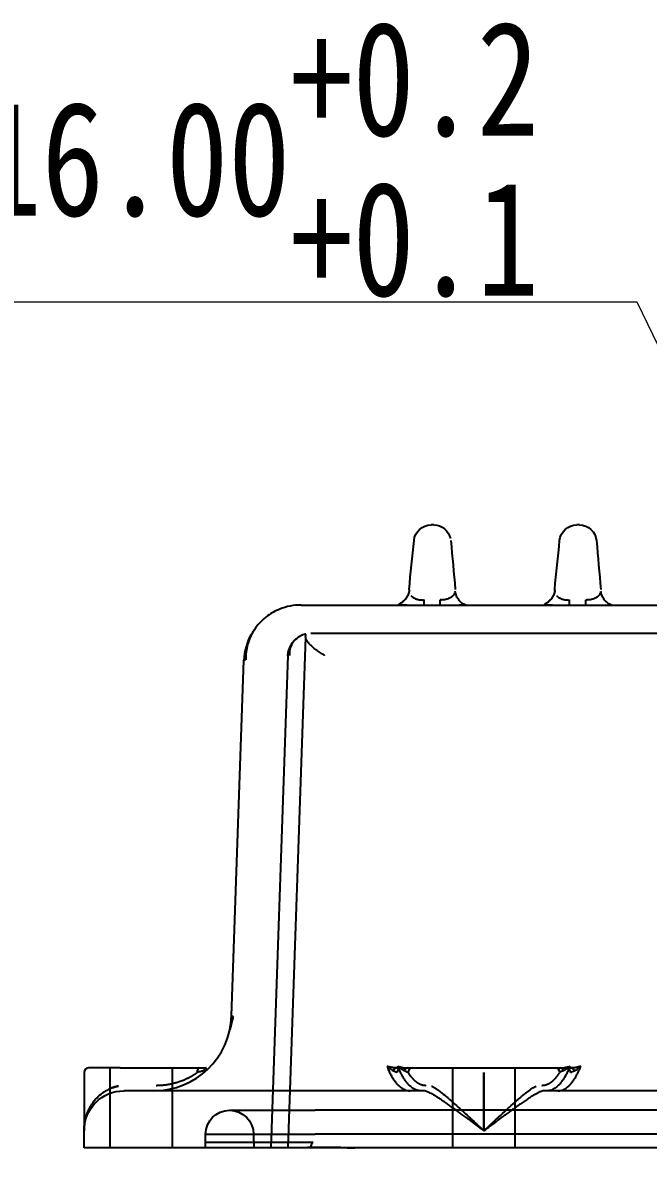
# Model space of a CAD drawing. Header units: millimetres. Extents: x 2028 to 3302, y -96 to 792.
# Drawn here: x 2219.6 to 2274.4, y 561.4 to 660.7 of the extents above; entities that cross this region are included whole.
import ezdxf

# ---------------------------------------------------------------- set-up
doc = ezdxf.new("R2010")
doc.units = ezdxf.units.MM
doc.layers.get('0').update_dxf_attribs({"linetype": 'CONTINUOUS'})
doc.layers.get('Defpoints').update_dxf_attribs({"linetype": 'CONTINUOUS'})
doc.styles.get("Standard").update_dxf_attribs({"font": '', "width": 0.8})
doc.styles.get('Standard').set_extended_font_data('SimSun')
doc.dimstyles.new('111$3', dxfattribs={"dimtxt": 10, "dimasz": 7, "dimexe": 1.6, "dimexo": 0.8, "dimgap": 1, "dimtad": 1, "dimtih": 1, "dimtoh": 1, "dimzin": 0, "dimdsep": 46, "dimtxsty": 'Standard', "dimcen": 0, "dimclrd": 3, "dimclre": 3, "dimclrt": 3, "dimadec": 0, "dimazin": 0, "dimtfac": 1, "dimtmove": 0, "dimatfit": 3, "dimfxl": 1, "dimtolj": 1, "dimlwd": 9, "dimlwe": 9, "dimarcsym": 0})

# ---------------------------------------------------------------- blocks, each defined once
blk = doc.blocks.new('*D15')
at = {"color": 3, "lineweight": 9, "transparency": 16777216}
for p, q in [((2206.888, 636.267), (2273.377, 636.267)), ((2273.377, 636.267), (2293.453, 594.742)), ((2303.465, 574.035), (2296.5, 588.44)), ((2306.512, 567.733), (2309.559, 561.431))]:
    blk.add_line(p, q, dxfattribs=at)
at = {"color": 3, "lineweight": 18, "transparency": 16777216}
for points in [[(2294.504, 595.25), (2292.403, 594.234), (2296.5, 588.44)], [(2307.562, 568.241), (2305.461, 567.225), (2303.465, 574.035)]]:
    blk.add_solid(points, dxfattribs=at)
at = {"layer": 'Defpoints', "color": 0, "lineweight": 18, "transparency": 16777216}
for p in [(2296.5, 588.44), (2303.465, 574.035)]:
    blk.add_point(p, dxfattribs=at)
at = {"color": 3, "lineweight": 18, "transparency": 16777216, "insert": (2236.199, 648.795), "char_height": 10, "attachment_point": 5}
blk.add_mtext('\\A1;φ16.00\\S+0.2^ +0.1;', dxfattribs=at)

msp = doc.modelspace()

# ---------------------------------------------------------------- linework, layer by layer
at = {"color": 7, "linetype": 'Continuous'}
for p, q in [((2255.606, 616.746), (2255.37, 616.746)), ((2268.356, 616.746), (2268.12, 616.746)), ((2243.989, 609.746), (2246.488, 609.746)), ((2246.488, 609.746), (2468.502, 609.746)), ((2254.753, 609.746), (2254.753, 610.186)), ((2256.158, 609.746), (2256.158, 610.186)), ((2267.503, 609.746), (2267.503, 610.186)), ((2268.908, 609.746), (2268.908, 610.186)), ((2244.392, 606.929), (2242.832, 562.246)), ((2250.333, 607.246), (2244.835, 607.246)), ((2464.658, 607.246), (2250.333, 607.246)), ((2237.905, 573.809), (2238.992, 604.921)), ((2242.836, 605.316), (2241.332, 562.246)), ((2224.995, 568.846), (2224.995, 563.746)), ((2228.155, 569.246), (2225.395, 569.246)), ((2227.245, 569.246), (2227.245, 562.246)), ((2228.155, 569.246), (2235.054, 569.246)), ((2232.745, 562.246), (2232.745, 569.246)), ((2252.342, 569.246), (2253.248, 569.246)), ((2253.723, 569.246), (2255.779, 569.246)), ((2255.779, 569.246), (2264.211, 569.246)), ((2257.245, 569.246), (2257.245, 562.246)), ((2259.995, 568.846), (2259.995, 563.746)), ((2259.995, 563.746), (2259.995, 568.846)), ((2262.745, 562.246), (2262.745, 569.246)), ((2264.211, 569.246), (2266.268, 569.246)), ((2266.732, 569.246), (2267.649, 569.246)), ((2254.671, 567.246), (2232.995, 567.246)), ((2319.671, 567.246), (2265.32, 567.246)), ((2237.732, 565.546), (2245.232, 565.546)), ((2469.759, 565.546), (2245.232, 565.546)), ((2224.995, 562.246), (2224.995, 563.746)), ((2235.611, 562.246), (2235.632, 563.451)), ((2235.632, 563.451), (2245.232, 563.451)), ((2239.832, 563.451), (2239.853, 562.246)), ((2469.759, 563.451), (2245.232, 563.451)), ((2232.995, 562.246), (2224.995, 562.246)), ((2481.995, 562.246), (2232.995, 562.246)), ((2235.621, 562.246), (2235.621, 562.746)), ((2235.621, 562.746), (2239.121, 562.746)), ((2239.121, 562.746), (2245.049, 562.746))]:
    msp.add_line(p, q, dxfattribs=at)
at = {"color": 7, "linetype": 'Continuous', "extrusion": (0, 0, -1)}
for centre, radius, start, end in [((-2255.37, 615.246), 1.5, 5.75036, 90), ((-2255.606, 615.246), 1.5, 90, 167.85137), ((-2268.12, 615.246), 1.5, 5.75036, 90), ((-2268.356, 615.246), 1.5, 90, 174.85307), ((-2228.495, 563.746), 3.5, 360, 90), ((-2237.732, 563.446), 2.1, 0.12713, 179.87287)]:
    msp.add_arc(centre, radius, start, end, dxfattribs=at)
at = {"color": 7, "linetype": 'Continuous'}
for centre, radius, start, end in [((2243.989, 604.746), 5, 90, 111.91613), ((2243.989, 604.746), 5, 150.81625, 178), ((2231.11, 574.046), 6.8, 270, 358), ((2225.395, 568.846), 0.4, 90, 180)]:
    msp.add_arc(centre, radius, start, end, dxfattribs=at)
for centre, major_axis, ratio, start_param, end_param in [((2235.054, 568.846), (0, 0.4), 0.400029, 0, 1.570796), ((2235.723, 568.846), (0, 0.4), 0.687811, 0, 1.154073), ((2252.342, 568.846), (0, -0.4), 0.725889, 3.141593, 4.295665), ((2252.768, 568.846), (0, -0.4), 0.916502, 3.141593, 4.712389), ((2253.296, 568.846), (0, 0.4), 0.725889, 0, 1.154073), ((2253.723, 568.846), (0, 0.4), 0.916502, 0, 1.570796), ((2266.268, 568.846), (0, 0.4), 0.916502, 4.712389, 6.283185), ((2266.694, 568.846), (0, 0.4), 0.725889, 5.129113, 6.283185), ((2267.222, 568.846), (0, -0.4), 0.916502, 1.570796, 3.141593), ((2267.649, 568.846), (0, -0.4), 0.725889, 1.98752, 3.141593), ((2254.671, 563.746), (0, 3.5), 0.496333, 6.108387, 6.283185), ((2265.32, 563.746), (0, 3.5), 0.496333, 0, 0.174798)]:
    msp.add_ellipse(centre, major_axis=major_axis, ratio=ratio, start_param=start_param, end_param=end_param, dxfattribs=at)
for points, degree in [([(2253.444, 611.096), (2253.589, 612.53), (2253.733, 613.963), (2253.877, 615.397)], 3), ([(2266.194, 611.096), (2266.339, 612.53), (2266.483, 613.963), (2266.627, 615.397)], 3), ([(2257.1, 615.381), (2257.228, 613.958), (2257.357, 612.535), (2257.485, 611.112)], 3), ([(2269.85, 615.381), (2269.978, 613.958), (2270.107, 612.535), (2270.235, 611.112)], 3), ([(2238.049, 573.779), (2237.754, 572.6)], 1), ([(2253.356, 568.846), (2253.528, 568.575), (2253.903, 568.156), (2254.302, 567.871), (2254.715, 567.726), (2254.924, 567.726)], 2)]:
    msp.add_open_spline(points, degree=degree, dxfattribs=at)
for points, degree, knots in [([(2253.449, 610.948), (2253.422, 610.821), (2253.346, 610.591), (2253.163, 610.295), (2252.957, 610.077), (2252.767, 609.933), (2252.625, 609.848), (2252.537, 609.79), (2252.619, 609.77), (2252.814, 609.748), (2253.057, 609.746), (2253.25, 609.747), (2253.261, 609.747)], 3, [0, 0, 0, 0, 0.094589, 0.182817, 0.262578, 0.334893, 0.403601, 0.47396, 0.630404, 0.801579, 0.98885, 1, 1, 1, 1]), ([(2253.446, 610.935), (2253.418, 610.808), (2253.341, 610.579), (2253.156, 610.285), (2252.949, 610.07), (2252.759, 609.929), (2252.618, 609.845), (2252.569, 609.813), (2252.562, 609.8), (2252.561, 609.797)], 3, [0, 0, 0, 0, 0.188348, 0.363711, 0.521999, 0.665358, 0.801542, 0.941113, 1, 1, 1, 1]), ([(2253.444, 611.096), (2253.444, 611.093), (2253.438, 611.033), (2253.44, 610.966), (2253.451, 610.902), (2253.453, 610.896)], 3, [0, 0, 0, 0, 0.040898, 0.901303, 1, 1, 1, 1]), ([(2253.607, 610.576), (2253.626, 610.554), (2253.679, 610.497), (2253.782, 610.413), (2253.924, 610.331), (2254.081, 610.267), (2254.247, 610.221), (2254.414, 610.194), (2254.575, 610.182), (2254.688, 610.183), (2254.746, 610.185), (2254.753, 610.186)], 3, [0, 0, 0, 0, 0.10042, 0.262274, 0.411884, 0.550916, 0.677451, 0.791052, 0.892917, 0.985448, 1, 1, 1, 1]), ([(2257.467, 610.879), (2257.458, 610.842), (2257.43, 610.759), (2257.361, 610.637), (2257.258, 610.518), (2257.133, 610.418), (2256.989, 610.335), (2256.831, 610.27), (2256.665, 610.224), (2256.498, 610.196), (2256.338, 610.183), (2256.225, 610.183), (2256.166, 610.185), (2256.158, 610.186)], 3, [0, 0, 0, 0, 0.10625, 0.242847, 0.367567, 0.48161, 0.58692, 0.684538, 0.773192, 0.852699, 0.923951, 0.988629, 1, 1, 1, 1]), ([(2257.819, 609.747), (2258.045, 609.746), (2258.231, 609.746), (2258.389, 609.747), (2258.379, 609.753), (2258.312, 609.778), (2258.18, 609.841), (2257.993, 609.971), (2257.778, 610.195), (2257.579, 610.528), (2257.505, 610.798), (2257.481, 610.95)], 3, [0, 0, 0, 0, 0.239574, 0.288898, 0.348555, 0.421222, 0.508331, 0.610598, 0.727857, 0.858651, 1, 1, 1, 1]), ([(2266.199, 610.948), (2266.172, 610.821), (2266.096, 610.591), (2265.913, 610.295), (2265.707, 610.077), (2265.517, 609.933), (2265.375, 609.848), (2265.287, 609.79), (2265.369, 609.77), (2265.564, 609.748), (2265.807, 609.746), (2266, 609.747), (2266.011, 609.747)], 3, [0, 0, 0, 0, 0.094589, 0.182817, 0.262578, 0.334893, 0.403601, 0.47396, 0.630404, 0.801579, 0.988849, 1, 1, 1, 1]), ([(2266.196, 610.935), (2266.168, 610.808), (2266.091, 610.579), (2265.906, 610.285), (2265.699, 610.07), (2265.509, 609.929), (2265.368, 609.845), (2265.319, 609.813), (2265.312, 609.8), (2265.311, 609.797)], 3, [0, 0, 0, 0, 0.188348, 0.363711, 0.521999, 0.665358, 0.801542, 0.941113, 1, 1, 1, 1]), ([(2266.194, 611.096), (2266.194, 611.093), (2266.188, 611.033), (2266.19, 610.966), (2266.201, 610.902), (2266.203, 610.896)], 3, [0, 0, 0, 0, 0.040898, 0.901303, 1, 1, 1, 1]), ([(2266.357, 610.576), (2266.376, 610.554), (2266.429, 610.497), (2266.532, 610.413), (2266.674, 610.331), (2266.831, 610.267), (2266.997, 610.221), (2267.164, 610.194), (2267.325, 610.182), (2267.438, 610.183), (2267.496, 610.185), (2267.503, 610.186)], 3, [0, 0, 0, 0, 0.10042, 0.262274, 0.411884, 0.550916, 0.677451, 0.791052, 0.892917, 0.985448, 1, 1, 1, 1]), ([(2270.219, 610.884), (2270.209, 610.846), (2270.181, 610.76), (2270.111, 610.637), (2270.008, 610.518), (2269.883, 610.418), (2269.739, 610.335), (2269.581, 610.27), (2269.415, 610.224), (2269.248, 610.196), (2269.088, 610.183), (2268.975, 610.183), (2268.916, 610.185), (2268.908, 610.186)], 3, [0, 0, 0, 0, 0.110983, 0.246857, 0.370916, 0.484355, 0.589108, 0.686209, 0.774393, 0.853479, 0.924353, 0.98869, 1, 1, 1, 1]), ([(2270.572, 609.747), (2270.801, 609.745), (2270.988, 609.746), (2271.144, 609.747), (2271.132, 609.754), (2271.064, 609.779), (2270.929, 609.844), (2270.739, 609.977), (2270.523, 610.204), (2270.324, 610.542), (2270.252, 610.814), (2270.229, 610.967)], 3, [0, 0, 0, 0, 0.241048, 0.290295, 0.349866, 0.422423, 0.509398, 0.611507, 0.728564, 0.859073, 1, 1, 1, 1]), ([(2271.142, 609.75), (2271.142, 609.751), (2271.128, 609.757), (2271.067, 609.779), (2270.93, 609.845), (2270.74, 609.978), (2270.523, 610.205), (2270.324, 610.543), (2270.252, 610.815), (2270.23, 610.968)], 3, [0, 0, 0, 0, 0.048478, 0.154565, 0.281808, 0.431254, 0.602616, 0.793693, 1, 1, 1, 1]), ([(2242.185, 609.41), (2241.709, 609.221), (2240.852, 608.733), (2239.843, 607.633), (2239.249, 606.318), (2239.134, 605.405), (2239.141, 604.943)], 3, [0, 0, 0, 0, 0.253154, 0.511298, 0.763386, 1, 1, 1, 1]), ([(2242.836, 605.316), (2242.841, 605.456), (2242.86, 605.597), (2242.929, 605.87), (2242.978, 606.005), (2243.11, 606.271), (2243.191, 606.397), (2243.39, 606.639), (2243.507, 606.751), (2243.639, 606.85)], 3, [0, 0, 0, 0, 0.25, 0.25, 0.5, 0.5, 0.75, 0.75, 1, 1, 1, 1]), ([(2244.113, 607.112), (2243.922, 607.036), (2243.583, 606.84), (2243.195, 606.399), (2242.986, 605.872), (2242.966, 605.511), (2242.984, 605.329)], 3, [0, 0, 0, 0, 0.24931, 0.505027, 0.757893, 1, 1, 1, 1]), ([(2244.402, 607.199), (2244.402, 607.199), (2244.38, 607.195), (2244.296, 607.173), (2244.233, 607.156), (2244.084, 607.102), (2243.996, 607.065), (2243.817, 606.971), (2243.726, 606.915), (2243.639, 606.85)], 3, [0, 0, 0, 0, 0.25, 0.25, 0.5, 0.5, 0.75, 0.75, 1, 1, 1, 1]), ([(2244.392, 606.925), (2244.397, 607.057), (2244.399, 607.116), (2244.401, 607.188), (2244.402, 607.199), (2244.402, 607.199)], 3, [0, 0, 0, 0, 0.5, 0.5, 1, 1, 1, 1]), ([(2246.053, 605.329), (2246.037, 605.339), (2246.005, 605.358), (2245.943, 605.396), (2245.835, 605.463), (2245.627, 605.596), (2245.358, 605.782), (2245.07, 606.002), (2244.843, 606.201), (2244.669, 606.381), (2244.545, 606.538), (2244.458, 606.682), (2244.405, 606.814), (2244.397, 606.889), (2244.394, 606.926)], 3, [0, 0, 0, 0, 0.015594, 0.031223, 0.062515, 0.125181, 0.250446, 0.37079, 0.500579, 0.603038, 0.704477, 0.804627, 0.903218, 1, 1, 1, 1]), ([(2238.992, 604.921), (2238.993, 604.923), (2238.995, 604.927), (2239.008, 604.933), (2239.03, 604.938), (2239.061, 604.943), (2239.097, 604.948), (2239.124, 604.951), (2239.136, 604.952)], 3, [0, 0, 0, 0, 0.174351, 0.348701, 0.52305, 0.697398, 0.871746, 1, 1, 1, 1]), ([(2237.905, 573.809), (2237.906, 573.807), (2237.908, 573.803), (2237.924, 573.797), (2237.949, 573.791), (2237.983, 573.786), (2238.016, 573.782), (2238.037, 573.78), (2238.04, 573.78)], 3, [0, 0, 0, 0, 0.193404, 0.386207, 0.578413, 0.770021, 0.961033, 1, 1, 1, 1]), ([(2231.302, 567.726), (2232.264, 567.726), (2233.183, 568.013), (2233.639, 568.155), (2234.5, 568.574), (2234.894, 568.846)], 2, [0, 0, 0, 0.5, 0.5, 0.75, 1, 1, 1]), ([(2235.471, 569.009), (2235.435, 568.998), (2235.358, 568.974), (2235.225, 568.935), (2235.069, 568.892), (2234.954, 568.862), (2234.894, 568.846)], 3, [0, 0, 0, 0, 0.198501, 0.431741, 0.69915, 1, 1, 1, 1]), ([(2235.054, 569.246), (2235.088, 569.246), (2235.122, 569.246), (2235.361, 569.246), (2235.558, 569.246), (2235.723, 569.246)], 3, [0, 0, 0, 0, 0.140262, 0.140262, 1, 1, 1, 1]), ([(2251.516, 569.398), (2251.541, 569.376), (2251.596, 569.325), (2251.691, 569.246), (2251.817, 569.151), (2251.949, 569.067), (2252.04, 569.025), (2252.076, 569.009)], 3, [0, 0, 0, 0, 0.129504, 0.296266, 0.500246, 0.799442, 1, 1, 1, 1]), ([(2252.342, 569.246), (2252.314, 569.247), (2252.255, 569.248), (2252.158, 569.256), (2252.05, 569.269), (2251.921, 569.291), (2251.742, 569.33), (2251.603, 569.372), (2251.516, 569.398)], 3, [0, 0, 0, 0, 0.104956, 0.223227, 0.354883, 0.499973, 0.690247, 1, 1, 1, 1]), ([(2251.516, 569.398), (2251.54, 569.337), (2251.588, 569.213), (2251.664, 569.035), (2251.745, 568.86), (2251.83, 568.689), (2251.92, 568.524), (2252.013, 568.364), (2252.112, 568.212), (2252.214, 568.067), (2252.321, 567.931), (2252.43, 567.808), (2252.544, 567.693), (2252.668, 567.584), (2252.809, 567.48), (2252.965, 567.387), (2253.139, 567.311), (2253.328, 567.257), (2253.461, 567.25), (2253.53, 567.246)], 3, [0, 0, 0, 0, 0.044562, 0.090209, 0.136943, 0.184771, 0.233694, 0.283719, 0.334846, 0.387081, 0.440425, 0.494882, 0.546332, 0.604683, 0.669937, 0.742096, 0.821159, 0.907127, 1, 1, 1, 1]), ([(2252.076, 569.009), (2252.102, 568.998), (2252.158, 568.974), (2252.238, 568.935), (2252.322, 568.892), (2252.374, 568.862), (2252.402, 568.846)], 3, [0, 0, 0, 0, 0.198501, 0.431741, 0.69915, 1, 1, 1, 1]), ([(2252.47, 569.398), (2252.518, 569.384), (2252.604, 569.357), (2252.721, 569.326), (2252.813, 569.305), (2252.943, 569.279), (2253.103, 569.253), (2253.236, 569.249), (2253.296, 569.246)], 3, [0, 0, 0, 0, 0.169851, 0.309832, 0.419939, 0.500172, 0.776828, 1, 1, 1, 1]), ([(2253.03, 569.009), (2253.008, 569.018), (2252.956, 569.041), (2252.864, 569.093), (2252.738, 569.174), (2252.604, 569.277), (2252.51, 569.363), (2252.47, 569.398)], 3, [0, 0, 0, 0, 0.122787, 0.289383, 0.499885, 0.791811, 1, 1, 1, 1]), ([(2254.484, 567.246), (2254.449, 567.247), (2254.38, 567.249), (2254.279, 567.264), (2254.182, 567.286), (2254.089, 567.316), (2254.001, 567.351), (2253.916, 567.392), (2253.836, 567.437), (2253.759, 567.485), (2253.687, 567.536), (2253.619, 567.589), (2253.555, 567.643), (2253.495, 567.698), (2253.439, 567.752), (2253.341, 567.854), (2253.205, 568.016), (2253.033, 568.257), (2252.874, 568.518), (2252.728, 568.797), (2252.593, 569.088), (2252.511, 569.296), (2252.47, 569.398)], 3, [0, 0, 0, 0, 0.047288, 0.092852, 0.136691, 0.178807, 0.219199, 0.257868, 0.294812, 0.330033, 0.363531, 0.395305, 0.425356, 0.453684, 0.48029, 0.505173, 0.595282, 0.682316, 0.766289, 0.847215, 0.925112, 1, 1, 1, 1]), ([(2253.356, 568.846), (2253.303, 568.877), (2253.21, 568.929), (2253.085, 568.985), (2253.03, 569.009)], 3, [0, 0, 0, 0, 0.568288, 1, 1, 1, 1]), ([(2253.296, 569.246), (2253.453, 569.246), (2253.577, 569.246), (2253.692, 569.246), (2253.708, 569.246), (2253.723, 569.246)], 3, [0, 0, 0, 0, 0.859738, 0.859738, 1, 1, 1, 1]), ([(2265.067, 567.726), (2265.487, 567.726), (2265.888, 568.013), (2266.087, 568.155), (2266.463, 568.574), (2266.634, 568.846)], 2, [0, 0, 0, 0.5, 0.5, 0.75, 1, 1, 1]), ([(2267.52, 569.398), (2267.496, 569.337), (2267.448, 569.213), (2267.372, 569.035), (2267.291, 568.86), (2267.206, 568.689), (2267.117, 568.524), (2267.023, 568.364), (2266.925, 568.212), (2266.822, 568.067), (2266.715, 567.931), (2266.606, 567.808), (2266.492, 567.693), (2266.368, 567.584), (2266.228, 567.48), (2266.071, 567.387), (2265.898, 567.311), (2265.708, 567.257), (2265.575, 567.25), (2265.507, 567.246)], 3, [0, 0, 0, 0, 0.044562, 0.090209, 0.136943, 0.184771, 0.233694, 0.283719, 0.334846, 0.387081, 0.440425, 0.494882, 0.546332, 0.604683, 0.669937, 0.742096, 0.821159, 0.907127, 1, 1, 1, 1]), ([(2266.268, 569.246), (2266.283, 569.246), (2266.298, 569.246), (2266.414, 569.246), (2266.538, 569.246), (2266.694, 569.246)], 3, [0, 0, 0, 0, 0.140262, 0.140262, 1, 1, 1, 1]), ([(2266.461, 567.246), (2266.496, 567.247), (2266.565, 567.249), (2266.666, 567.264), (2266.763, 567.286), (2266.855, 567.316), (2266.944, 567.351), (2267.029, 567.392), (2267.109, 567.437), (2267.185, 567.485), (2267.258, 567.536), (2267.326, 567.589), (2267.39, 567.643), (2267.45, 567.698), (2267.505, 567.752), (2267.603, 567.854), (2267.74, 568.016), (2267.911, 568.257), (2268.07, 568.518), (2268.217, 568.797), (2268.352, 569.088), (2268.434, 569.296), (2268.474, 569.398)], 3, [0, 0, 0, 0, 0.047288, 0.092852, 0.136691, 0.178807, 0.219199, 0.257868, 0.294812, 0.330033, 0.363531, 0.395305, 0.425356, 0.453684, 0.48029, 0.505173, 0.595282, 0.682316, 0.766289, 0.847215, 0.925112, 1, 1, 1, 1]), ([(2266.96, 569.009), (2266.935, 568.998), (2266.879, 568.974), (2266.798, 568.935), (2266.714, 568.892), (2266.662, 568.862), (2266.634, 568.846)], 3, [0, 0, 0, 0, 0.198501, 0.431741, 0.69915, 1, 1, 1, 1]), ([(2266.694, 569.246), (2266.722, 569.247), (2266.782, 569.248), (2266.878, 569.256), (2266.986, 569.269), (2267.115, 569.291), (2267.294, 569.33), (2267.434, 569.372), (2267.52, 569.398)], 3, [0, 0, 0, 0, 0.104956, 0.223227, 0.354883, 0.499973, 0.690247, 1, 1, 1, 1]), ([(2267.52, 569.398), (2267.496, 569.376), (2267.44, 569.325), (2267.345, 569.246), (2267.219, 569.151), (2267.087, 569.067), (2266.997, 569.025), (2266.96, 569.009)], 3, [0, 0, 0, 0, 0.129504, 0.296266, 0.500246, 0.799442, 1, 1, 1, 1]), ([(2267.589, 568.846), (2267.642, 568.877), (2267.734, 568.929), (2267.86, 568.985), (2267.915, 569.009)], 3, [0, 0, 0, 0, 0.568288, 1, 1, 1, 1]), ([(2268.474, 569.398), (2268.427, 569.384), (2268.341, 569.357), (2268.224, 569.326), (2268.132, 569.305), (2268.002, 569.279), (2267.842, 569.253), (2267.708, 569.249), (2267.649, 569.246)], 3, [0, 0, 0, 0, 0.169851, 0.309832, 0.419939, 0.500172, 0.776828, 1, 1, 1, 1]), ([(2267.915, 569.009), (2267.937, 569.018), (2267.989, 569.041), (2268.081, 569.093), (2268.206, 569.174), (2268.341, 569.277), (2268.435, 569.363), (2268.474, 569.398)], 3, [0, 0, 0, 0, 0.122787, 0.289383, 0.499885, 0.791811, 1, 1, 1, 1]), ([(2224.995, 563.746), (2224.996, 563.813), (2224.998, 563.941), (2225.011, 564.127), (2225.029, 564.298), (2225.052, 564.455), (2225.079, 564.597), (2225.106, 564.726), (2225.134, 564.841), (2225.212, 565.122), (2225.368, 565.542), (2225.686, 566.113), (2226.088, 566.623), (2226.51, 567.001), (2226.864, 567.237), (2227.133, 567.383), (2227.411, 567.503), (2227.697, 567.6), (2227.897, 567.644), (2227.995, 567.666)], 3, [0, 0, 0, 0, 0.041243, 0.07962, 0.115132, 0.14778, 0.177562, 0.20448, 0.228533, 0.249722, 0.382588, 0.499528, 0.634065, 0.75055, 0.803992, 0.855465, 0.905152, 0.953256, 1, 1, 1, 1]), ([(2227.995, 567.666), (2227.94, 567.654), (2227.83, 567.632), (2227.669, 567.588), (2227.51, 567.536), (2227.39, 567.491), (2227.324, 567.464), (2227.308, 567.458)], 3, [0, 0, 0, 0, 0.226652, 0.456718, 0.690556, 0.928504, 1, 1, 1, 1]), ([(2259.995, 563.746), (2259.911, 563.81), (2259.746, 563.934), (2259.503, 564.116), (2259.27, 564.292), (2259.047, 564.46), (2258.833, 564.62), (2258.63, 564.772), (2258.435, 564.917), (2258.251, 565.053), (2258.076, 565.181), (2257.91, 565.302), (2257.755, 565.414), (2257.609, 565.519), (2257.473, 565.617), (2257.346, 565.707), (2257.146, 565.85), (2256.879, 566.04), (2256.552, 566.268), (2256.25, 566.473), (2255.974, 566.654), (2255.723, 566.811), (2255.497, 566.943), (2255.297, 567.051), (2255.121, 567.136), (2255.021, 567.174), (2254.973, 567.193)], 3, [0, 0, 0, 0, 0.044658, 0.087689, 0.129094, 0.168871, 0.207022, 0.243548, 0.278449, 0.311724, 0.343376, 0.373405, 0.401812, 0.428597, 0.453763, 0.47731, 0.499241, 0.56638, 0.630455, 0.69153, 0.749677, 0.804981, 0.85754, 0.907471, 0.954905, 1, 1, 1, 1]), ([(2255.413, 567.666), (2255.437, 567.654), (2255.487, 567.632), (2255.568, 567.588), (2255.655, 567.536), (2255.749, 567.477), (2255.849, 567.41), (2255.956, 567.335), (2256.069, 567.252), (2256.188, 567.161), (2256.433, 566.969), (2256.848, 566.621), (2257.429, 566.111), (2258.059, 565.543), (2258.586, 565.06), (2259.061, 564.618), (2259.491, 564.217), (2259.815, 563.914), (2259.995, 563.746)], 3, [0, 0, 0, 0, 0.025764, 0.051944, 0.07858, 0.105713, 0.133378, 0.161611, 0.190445, 0.219909, 0.250033, 0.366759, 0.500952, 0.617389, 0.749386, 0.812358, 0.895897, 1, 1, 1, 1]), ([(2259.995, 563.746), (2260.066, 563.813), (2260.204, 563.941), (2260.403, 564.127), (2260.586, 564.298), (2260.755, 564.455), (2260.908, 564.597), (2261.046, 564.726), (2261.169, 564.841), (2261.472, 565.122), (2261.931, 565.542), (2262.564, 566.113), (2263.145, 566.623), (2263.594, 567.001), (2263.898, 567.237), (2264.099, 567.383), (2264.28, 567.503), (2264.441, 567.6), (2264.533, 567.644), (2264.578, 567.666)], 3, [0, 0, 0, 0, 0.041243, 0.07962, 0.115133, 0.14778, 0.177562, 0.20448, 0.228533, 0.249722, 0.382588, 0.499528, 0.634065, 0.75055, 0.803992, 0.855465, 0.905152, 0.953256, 1, 1, 1, 1]), ([(2265.018, 567.193), (2264.991, 567.183), (2264.937, 567.163), (2264.848, 567.125), (2264.751, 567.079), (2264.646, 567.026), (2264.534, 566.965), (2264.413, 566.896), (2264.284, 566.82), (2264.147, 566.736), (2264.002, 566.644), (2263.849, 566.545), (2263.689, 566.438), (2263.52, 566.323), (2263.343, 566.201), (2263.158, 566.072), (2262.965, 565.936), (2262.747, 565.781), (2262.491, 565.598), (2262.184, 565.377), (2261.832, 565.121), (2261.436, 564.829), (2260.996, 564.5), (2260.511, 564.134), (2260.172, 563.879), (2259.995, 563.746)], 3, [0, 0, 0, 0, 0.025076, 0.050867, 0.077404, 0.104716, 0.132829, 0.161765, 0.191546, 0.222193, 0.253724, 0.286155, 0.319501, 0.353778, 0.388997, 0.425172, 0.462312, 0.500429, 0.549417, 0.605848, 0.669735, 0.741089, 0.819914, 0.906217, 1, 1, 1, 1]), ([(2225.062, 564.509), (2225.047, 564.422), (2225.009, 564.168), (2225.001, 563.913), (2224.995, 563.746)], 3, [0, 0, 0, 0, 0.345039, 1, 1, 1, 1]), ([(2244.549, 562.318), (2244.611, 562.319), (2244.747, 562.319), (2244.972, 562.319), (2245.236, 562.317), (2245.631, 562.312), (2246.085, 562.306), (2246.533, 562.303), (2246.861, 562.306), (2247.144, 562.309), (2247.422, 562.307), (2247.724, 562.293), (2247.999, 562.275), (2248.289, 562.261), (2248.552, 562.259), (2248.742, 562.273), (2248.831, 562.279)], 3, [0, 0, 0, 0, 0.049618, 0.107802, 0.174623, 0.25014, 0.400491, 0.499914, 0.56251, 0.62493, 0.692409, 0.749562, 0.826464, 0.874967, 0.941468, 1, 1, 1, 1]), ([(2244.783, 562.246), (2244.816, 562.336), (2244.852, 562.423), (2244.937, 562.592), (2244.983, 562.675), (2245.049, 562.746)], 3, [0, 0, 0, 0, 0.5, 0.5, 1, 1, 1, 1])]:
    msp.add_open_spline(points, degree=degree, knots=knots, dxfattribs=at)
msp.add_rational_spline([(2232.995, 567.246), (2230.36, 567.246), (2228.496, 567.246), (2228.495, 567.246)], [0.956578302167, 0.769840157967, 0.76979478073, 0.956442170456], degree=3, dxfattribs=at)

# ---------------------------------------------------------------- dimensions: what is measured, and where the dimension line sits
at = {"color": 6, "lineweight": 18}
dim = msp.add_diameter_dim_2p(p1=(2303.465, 574.035), p2=(2296.5, 588.44), dimstyle='111$3', override={"dimpost": 'φ<>', "dimtol": 1, "dimtp": 0.2, "dimtm": -0.1}, dxfattribs=at)
dim.commit()
dim.dimension.update_dxf_attribs({"geometry": '*D15', "text_midpoint": (2236.199, 636.267), "dimtype": 163})

doc.saveas('drawing.dxf')
